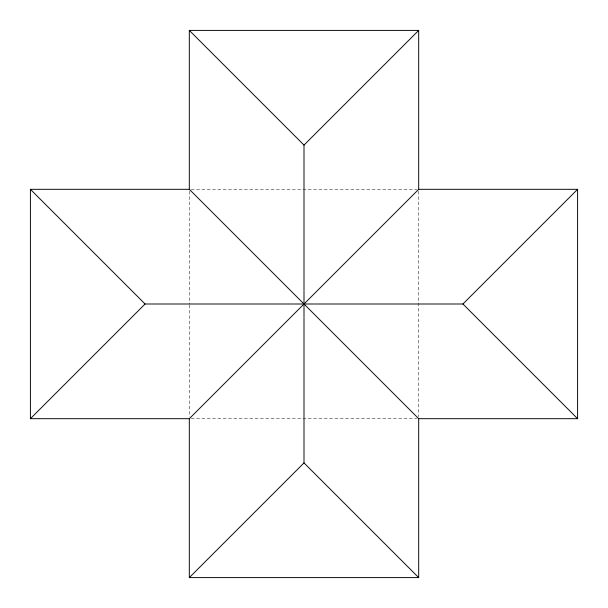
<?xml version="1.0" encoding="UTF-8"?>
<svg xmlns="http://www.w3.org/2000/svg" width="608" height="608" viewBox="0 0 608 608"><rect width="100%" height="100%" fill="white"/><g stroke="black" fill="none" stroke-linecap="round" stroke-linejoin="round"><path stroke-width="0.46" stroke-dasharray="3.04 2.28" d="M191.208 189.316L416.792 189.316M191.208 418.684L416.792 418.684M418.684 191.208L418.684 416.792M189.316 191.208L189.316 304M189.316 304.95L189.316 416.792"/><path stroke-width="0.91" d="M30.4 418.684L145.084 304L462.916 304L577.6 418.684L418.684 418.684L189.316 189.316L189.316 30.4L418.684 30.4L418.684 189.316L189.316 418.684L30.4 418.684L30.4 189.316L189.316 189.316M189.316 418.684L189.316 577.6L304 462.916L304 145.084L418.684 30.4M462.916 304L577.6 189.316L418.684 189.316M189.316 577.6L418.684 577.6L418.684 418.684M189.316 30.4L304 145.084M30.4 189.316L145.084 304M304 462.916L418.684 577.6M577.6 189.316L577.6 418.684"/></g></svg>
